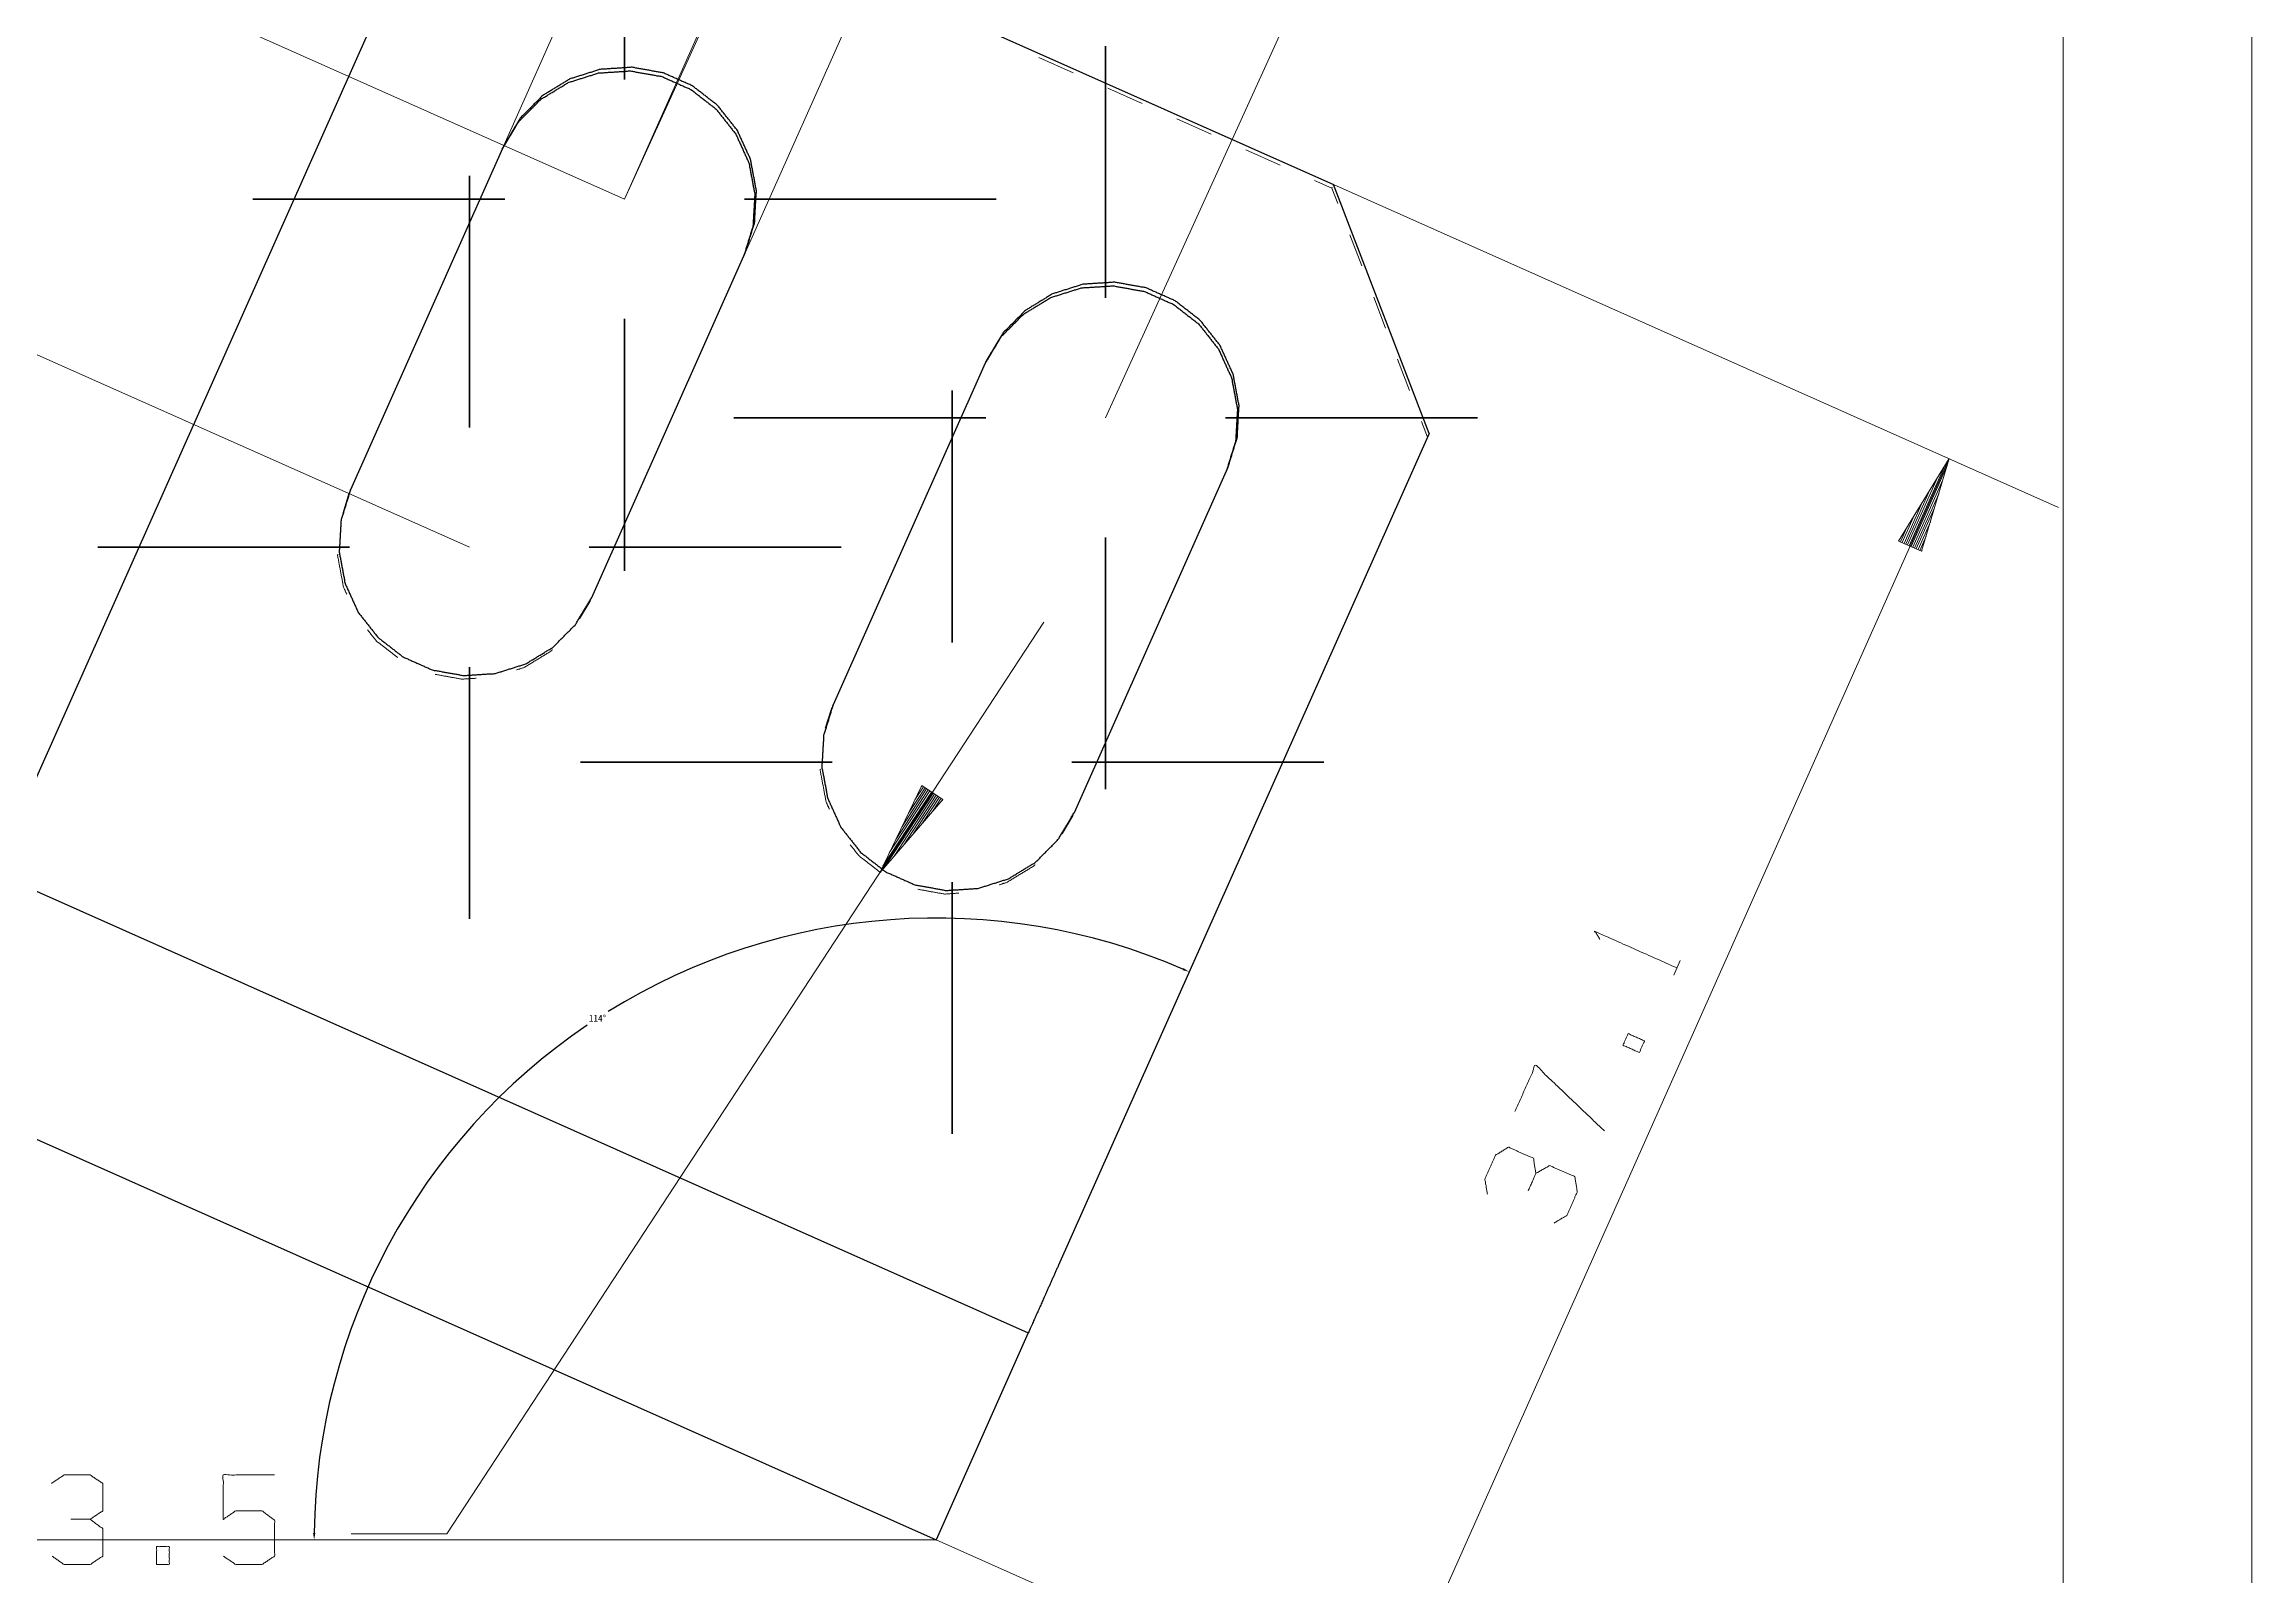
# Model space of a CAD drawing. Header units: millimetres. Extents: x 0 to 210, y 0 to 675.
# Drawn here: x 151.5 to 210, y 125.9 to 166.5 of the extents above; entities that cross this region are included whole.
import ezdxf

# ---------------------------------------------------------------- set-up
doc = ezdxf.new("R2010")
doc.units = ezdxf.units.MM
doc.layers.add('1', color=7, linetype='Continuous', true_color=0xffffff)
doc.dimstyles.get("Standard").update_dxf_attribs({"dimtxt": 0.18, "dimasz": 0.18, "dimexe": 0.18, "dimexo": 0.0625, "dimgap": 0.09, "dimtad": 0, "dimtih": 1, "dimtoh": 1, "dimdec": 4, "dimzin": 0, "dimdsep": 46, "dimtxsty": 'Standard', "dimcen": 0.09, "dimadec": 0, "dimazin": 0, "dimtfac": 1, "dimtdec": 4, "dimtofl": 0, "dimtmove": 0, "dimatfit": 3, "dimfxl": 0, "dimtolj": 1, "dimtzin": 0, "dimarcsym": 0})

# ---------------------------------------------------------------- blocks, each defined once
blk = doc.blocks.new('*D1')
at = {"color": 0, "lineweight": -2, "transparency": 16777216}
for start, end in [(66.61524, 121.82713), (124.12675, 179.37419)]:
    blk.add_arc((175.137, 126.815), 16.48, start, end, dxfattribs=at)
at = {"color": 0, "lineweight": 18, "transparency": 16777216}
for points in [[(181.69, 141.969), (181.666, 141.914), (181.843, 141.869)], [(158.688, 126.995), (158.628, 126.996), (158.657, 126.815)]]:
    blk.add_solid(points, dxfattribs=at)
at = {"layer": 'Defpoints', "color": 0, "lineweight": 18, "transparency": 16777216}
for p in [(188.199, 156.138), (171.152, 142.806), (178.378, 134.091), (115.54, 126.815), (175.137, 126.815)]:
    blk.add_point(p, dxfattribs=at)
at = {"color": 0, "lineweight": 18, "transparency": 16777216, "insert": (166.163, 140.638), "char_height": 0.18, "attachment_point": 5}
blk.add_mtext('\\A1;114°', dxfattribs=at)

msp = doc.modelspace()

# ---------------------------------------------------------------- linework, layer by layer
at = {"lineweight": 18}
msp.add_line((175.13704, 126.81538), (115.53987, 126.81538), dxfattribs=at)
at = {"layer": '1', "color": 132, "linetype": 'Continuous', "lineweight": 18}
for p, q in [((210, 0), (210, 297)), ((205, 5), (205, 292))]:
    msp.add_line(p, q, dxfattribs=at)
at = {"layer": '1', "color": 13, "linetype": 'Continuous', "lineweight": 18}
for p, q in [((166.8821, 162.3504), (178.17316, 187.69803)), ((166.8821, 162.3504), (178.17998, 187.2114)), ((179.62807, 156.55807), (190.92596, 181.41907)), ((163.68494, 163.77455), (170.58742, 179.27011)), ((170.07924, 160.92622), (176.98172, 176.4218)), ((166.8821, 162.3504), (144.85756, 172.16119)), ((162.77106, 153.12141), (140.74654, 162.93222)), ((162.77106, 153.12141), (140.74654, 162.93222)), ((185.66582, 162.73967), (204.87949, 154.18095)), ((201.97922, 155.47289), (186.88307, 121.58312)), ((201.97922, 155.47289), (200.64023, 153.28874)), ((200.92249, 153.16301), (201.87752, 155.30698)), ((200.96889, 153.14233), (201.92393, 155.28632)), ((201.25114, 153.0166), (201.97922, 155.47289)), ((200.82967, 153.20435), (201.47069, 154.64337)), ((200.87608, 153.18369), (201.6741, 154.97517)), ((201.01529, 153.12167), (201.81332, 154.91316)), ((201.06169, 153.101), (201.70271, 154.54002)), ((200.73686, 153.2457), (201.06387, 153.97977)), ((200.78326, 153.22502), (201.26727, 154.31157)), ((201.10811, 153.08032), (201.5921, 154.16687)), ((200.64023, 153.28874), (201.25114, 153.0166)), ((200.64404, 153.28703), (200.65703, 153.31616)), ((200.64404, 153.28703), (200.65703, 153.31616)), ((200.69046, 153.26636), (200.86044, 153.64796)), ((201.15451, 153.05966), (201.48149, 153.79373)), ((201.20091, 153.03899), (201.3709, 153.42058)), ((201.24731, 153.01831), (201.26028, 153.04744)), ((201.24731, 153.01831), (201.26028, 153.04744)), ((162.17468, 126.97076), (177.98976, 151.13832)), ((174.75444, 146.80501), (173.64342, 144.49654)), ((173.64342, 144.49654), (175.31409, 146.4388)), ((175.01302, 146.6358), (173.72781, 144.67188)), ((175.05551, 146.608), (173.77032, 144.64406)), ((174.97049, 146.66364), (173.89659, 145.02257)), ((175.09801, 146.58018), (174.02414, 144.93913)), ((174.92799, 146.69144), (174.06538, 145.37326)), ((174.88548, 146.71927), (174.23416, 145.72395)), ((175.14053, 146.55237), (174.27792, 145.23418)), ((174.84297, 146.74709), (174.40294, 146.07466)), ((175.18303, 146.52455), (174.53172, 145.52924)), ((174.80048, 146.77489), (174.57172, 146.42534)), ((174.75797, 146.80272), (174.74051, 146.77603)), ((174.75797, 146.80272), (174.74051, 146.77603)), ((175.31409, 146.4388), (174.75444, 146.80501)), ((175.22554, 146.49672), (174.78551, 145.8243)), ((175.26805, 146.46892), (175.03931, 146.11937)), ((175.31056, 146.44109), (175.29311, 146.41441)), ((175.31056, 146.44109), (175.29311, 146.41441)), ((162.17468, 126.97076), (159.63469, 126.97076)), ((175.13704, 126.81538), (189.78334, 120.29121))]:
    msp.add_line(p, q, dxfattribs=at)
at = {"layer": '1', "color": 252, "linetype": 'Continuous', "lineweight": 35}
for p, q in [((166.8821, 165.52539), (166.8821, 172.20039)), ((179.62807, 159.73308), (179.62807, 166.40808)), ((162.77106, 156.29642), (162.77106, 162.97142)), ((163.70709, 162.3504), (157.03209, 162.3504)), ((170.05708, 162.3504), (176.73209, 162.3504)), ((166.8821, 159.1754), (166.8821, 152.5004)), ((175.55965, 150.59976), (175.55965, 157.27475)), ((176.45306, 156.55807), (169.77806, 156.55807)), ((182.80307, 156.55807), (189.47807, 156.55807)), ((179.62807, 153.38307), (179.62807, 146.70807)), ((159.59605, 153.12141), (152.92105, 153.12141)), ((165.94604, 153.12141), (172.62105, 153.12141)), ((162.77106, 149.94641), (162.77106, 143.27142)), ((172.38464, 147.42476), (165.70964, 147.42476)), ((178.73465, 147.42476), (185.40965, 147.42476)), ((175.55965, 144.24976), (175.55965, 137.57475))]:
    msp.add_line(p, q, dxfattribs=at)
at = {"layer": '1', "color": 30, "linetype": 'Continuous', "lineweight": 25}
for p, q in [((167.39641, 170.87776), (185.66582, 162.73967)), ((160.79485, 168.34563), (150.97394, 146.2984)), ((104.73058, 164.74622), (177.57846, 132.2962)), ((163.68494, 163.77455), (159.61652, 154.64124)), ((188.19897, 156.13849), (185.66582, 162.73967)), ((166.01082, 151.79291), (170.07924, 160.92622)), ((102.28914, 159.2654), (175.13704, 126.81538)), ((176.47353, 158.0779), (172.40511, 148.94458)), ((188.19897, 156.13849), (178.37805, 134.09128)), ((178.79941, 146.09624), (182.86783, 155.22957)), ((177.57846, 132.2962), (175.13704, 126.81538))]:
    msp.add_line(p, q, dxfattribs=at)
at = {"layer": '1', "color": 43, "linetype": 'Continuous', "lineweight": 18}
for p, q in [((177.8587, 166.10271), (178.77219, 165.6958)), ((179.68565, 165.28889), (180.59914, 164.88199)), ((181.5126, 164.47508), (182.42609, 164.06818)), ((183.33954, 163.66127), (184.25301, 163.25436)), ((185.16649, 162.84747), (185.62321, 162.64401)), ((185.63387, 162.66792), (185.62321, 162.64401)), ((185.62321, 162.64401), (185.78154, 162.23145)), ((185.66582, 162.73967), (185.65518, 162.71576)), ((186.09819, 161.4063), (186.41483, 160.58115)), ((186.73148, 159.756), (187.0481, 158.93085)), ((187.36476, 158.1057), (187.68138, 157.28055)), ((187.99805, 156.4554), (188.15636, 156.04283)), ((159.41278, 154.02139), (159.5739, 154.54559)), ((159.58456, 154.5695), (159.5739, 154.54559)), ((159.61652, 154.64124), (159.60587, 154.61732)), ((165.9682, 151.69725), (165.68628, 151.22687)), ((165.97885, 151.72118), (165.9682, 151.69725)), ((166.01082, 151.79291), (166.00015, 151.769)), ((172.20137, 148.32472), (172.3625, 148.84892)), ((172.37314, 148.87283), (172.3625, 148.84892)), ((172.40511, 148.94458), (172.39445, 148.92065)), ((178.75679, 146.0006), (178.47488, 145.5302)), ((178.76746, 146.02451), (178.75679, 146.0006)), ((178.79941, 146.09624), (178.78874, 146.07233))]:
    msp.add_line(p, q, dxfattribs=at)
at = {"layer": '1', "color": 95, "linetype": 'Continuous', "lineweight": 18}
msp.add_line((194.68301, 141.77829), (194.85561, 142.1658), dxfattribs=at)
at = {"layer": '1', "color": 30, "linetype": 'Continuous', "lineweight": 25}
for points, knots in [([(163.64233, 163.6789), (164.07601, 164.40253), (164.67028, 165.00133), (165.39063, 165.44052), (166.19517, 165.69455), (167.03717, 165.74869), (167.86767, 165.59976), (168.63841, 165.25643), (169.30462, 164.73865), (169.82755, 164.07652), (170.17683, 163.30852), (170.33215, 162.47927), (170.2845, 161.63697), (170.03662, 160.83057)], [0, 0, 0.07691729, 0.15383594, 0.23075741, 0.30768041, 0.3846072, 0.46153551, 0.5384641, 0.61539262, 0.69231888, 0.76924254, 0.84616369, 0.92308212, 1, 1]), ([(170.07924, 160.92622), (170.32711, 161.73262), (170.37476, 162.57492), (170.21943, 163.40417), (169.87016, 164.17218), (169.34723, 164.83431), (168.68103, 165.35208), (167.91028, 165.69541), (167.07978, 165.84434), (166.23779, 165.79021), (165.43324, 165.53618), (164.7129, 165.09699), (164.11862, 164.49818), (163.68494, 163.77456)], [0, 0, 0.07691789, 0.15383632, 0.23075766, 0.30768094, 0.38460721, 0.46153574, 0.53846434, 0.61539266, 0.69231945, 0.76924336, 0.84616404, 0.9230827, 1, 1]), ([(176.43091, 157.98224), (176.8646, 158.70587), (177.45888, 159.30468), (178.17923, 159.74386), (178.98377, 159.9979), (179.82576, 160.05202), (180.65627, 159.90309), (181.42701, 159.55976), (182.0932, 159.04199), (182.61615, 158.37986), (182.96542, 157.61185), (183.12074, 156.7826), (183.07309, 155.94031), (182.82521, 155.13391)], [0, 0, 0.07691853, 0.15383712, 0.23075805, 0.30768129, 0.38460796, 0.46153621, 0.53846474, 0.61539247, 0.69231926, 0.76924248, 0.84616358, 0.92308189, 1, 1]), ([(182.86783, 155.22957), (183.11569, 156.03596), (183.16336, 156.87825), (183.00802, 157.70751), (182.65875, 158.47551), (182.13582, 159.13764), (181.46961, 159.65542), (180.69887, 159.99875), (179.86837, 160.14768), (179.02637, 160.09355), (178.22183, 159.83951), (177.50148, 159.40033), (176.9072, 158.80153), (176.47353, 158.07789)], [0, 0, 0.07691678, 0.15383533, 0.2307569, 0.30768025, 0.384606, 0.46153534, 0.538464, 0.61539238, 0.69231918, 0.76924253, 0.84616359, 0.92308232, 1, 1]), ([(159.61652, 154.64124), (159.36864, 153.83484), (159.32099, 152.99255), (159.47631, 152.1633), (159.82559, 151.39529), (160.34852, 150.73316), (161.01472, 150.21538), (161.78547, 149.87206), (162.61597, 149.72313), (163.45796, 149.77726), (164.26251, 150.03129), (164.98285, 150.47048), (165.57713, 151.06929), (166.01081, 151.79291)], [0, 0, 0.0769179, 0.15383635, 0.23075752, 0.3076812, 0.38460749, 0.46153603, 0.53846464, 0.6153928, 0.6923186, 0.76924252, 0.84616402, 0.92308269, 1, 1]), ([(172.4051, 148.94458), (172.15723, 148.13819), (172.10957, 147.29588), (172.2649, 146.46664), (172.61418, 145.69864), (173.13711, 145.0365), (173.80331, 144.51873), (174.57405, 144.17539), (175.40455, 144.02647), (176.24655, 144.0806), (177.05109, 144.33464), (177.77144, 144.77381), (178.36572, 145.37262), (178.79941, 146.09624)], [0, 0, 0.07691704, 0.15383645, 0.23075691, 0.30768062, 0.38460709, 0.46153509, 0.53846412, 0.61539231, 0.69231909, 0.76924243, 0.84616347, 0.92308217, 1, 1]), ([(178.37806, 134.09127), (178.07102, 133.40198), (177.63904, 132.43224), (177.57846, 132.29621)], [0, 0, 0.38399272, 0.92422025, 1, 1])]:
    msp.add_open_spline(points, degree=1, knots=knots, dxfattribs=at)
at = {"layer": '1', "color": 43, "linetype": 'Continuous', "lineweight": 18}
for points, knots in [([(159.52107, 151.87553), (159.4337, 152.06764), (159.27838, 152.89689), (159.28075, 152.93891)], [0, 0, 0.19241842, 0.96163365, 1, 1]), ([(160.87221, 150.19737), (160.30591, 150.63751), (160.07066, 150.93538)], [0, 0, 0.65393083, 1, 1]), ([(164.96988, 150.40468), (164.94024, 150.37483), (164.21989, 149.93564), (164.01863, 149.8721)], [0, 0, 0.03836005, 0.80757532, 1, 1]), ([(162.95215, 149.65183), (162.57336, 149.62748), (161.8674, 149.75407)], [0, 0, 0.34607314, 1, 1]), ([(172.30966, 146.17887), (172.22229, 146.37099), (172.06697, 147.20023), (172.06935, 147.24224)], [0, 0, 0.19243061, 0.96163371, 1, 1]), ([(173.66081, 144.50071), (173.0945, 144.94084), (172.85925, 145.23873)], [0, 0, 0.653924, 1, 1]), ([(177.75848, 144.70803), (177.72884, 144.67816), (177.00849, 144.23897), (176.80722, 144.17543)], [0, 0, 0.03836614, 0.80756935, 1, 1]), ([(175.74074, 143.95517), (175.36195, 143.93082), (174.65599, 144.05741)], [0, 0, 0.34607256, 1, 1])]:
    msp.add_open_spline(points, degree=1, knots=knots, dxfattribs=at)
at = {"layer": '1', "color": 95, "linetype": 'Continuous', "lineweight": 18}
for points, knots in [([(192.72497, 142.7279), (192.59981, 142.93844), (194.76931, 141.97204)], [0, 0, 0.09348803, 1, 1]), ([(193.77108, 139.73109), (193.90772, 140.03786), (193.47382, 140.23115), (193.33717, 139.92437), (193.77108, 139.73109)], [0, 0, 0.20708501, 0.49999159, 0.70708178, 1, 1]), ([(192.84477, 137.6516), (191.02049, 139.39299), (190.4739, 138.16593)], [0, 0, 0.65247128, 1, 1]), ([(191.03087, 136.52862), (190.96197, 136.92693), (190.29971, 137.22194), (189.95753, 137.00673), (189.67705, 136.37705), (189.74592, 135.97873)], [0, 0, 0.15387297, 0.42985211, 0.58372744, 0.84612449, 1, 1]), ([(191.51154, 135.21159), (191.84653, 135.41065), (192.12703, 136.04033), (192.05815, 136.43865), (191.39587, 136.73365), (191.03087, 136.52862), (190.8223, 136.06039)], [0, 0, 0.12412027, 0.34368838, 0.47244647, 0.70338163, 0.83673039, 1, 1]), ([(152.71949, 127.35827), (153.05531, 127.58327), (153.05531, 128.30827), (152.71949, 128.53326), (152.03016, 128.53326), (151.69433, 128.30827)], [0, 0, 0.15387404, 0.42985147, 0.58372551, 0.84612596, 1, 1]), ([(156.24728, 126.38327), (156.58311, 126.15827), (157.27243, 126.15827), (157.60826, 126.38327), (157.60826, 127.33327), (157.27243, 127.58327), (156.58311, 127.58327), (156.24728, 127.35827), (156.24728, 128.53326), (157.60826, 128.53326)], [0, 0, 0.06222799, 0.16834339, 0.23057137, 0.37681576, 0.44126534, 0.54738074, 0.60960873, 0.79048986, 1, 1]), ([(151.71201, 126.38327), (152.03016, 126.15827), (152.71949, 126.15827), (153.05531, 126.38327), (153.05531, 127.10827), (152.71949, 127.35827), (152.20691, 127.35827)], [0, 0, 0.12412025, 0.34368951, 0.47244695, 0.70337704, 0.83673123, 1, 1]), ([(154.48338, 126.15827), (154.81921, 126.15827), (154.81921, 126.63327), (154.48338, 126.63327), (154.48338, 126.15827)], [0, 0, 0.20708841, 0.5, 0.70708841, 1, 1])]:
    msp.add_open_spline(points, degree=1, knots=knots, dxfattribs=at)

# ---------------------------------------------------------------- dimensions: what is measured, and where the dimension line sits
at = {"lineweight": 18}
dim = msp.add_angular_dim_2l(base=(171.1521, 142.80636), line1=((175.13704, 126.81538), (115.53987, 126.81538)), line2=((188.19897, 156.13849), (178.37805, 134.09128)), dimstyle='Standard', dxfattribs=at)
dim.commit()
dim.dimension.update_dxf_attribs({"geometry": '*D1', "text_midpoint": (166.16262, 140.63751)})

doc.saveas('drawing.dxf')
